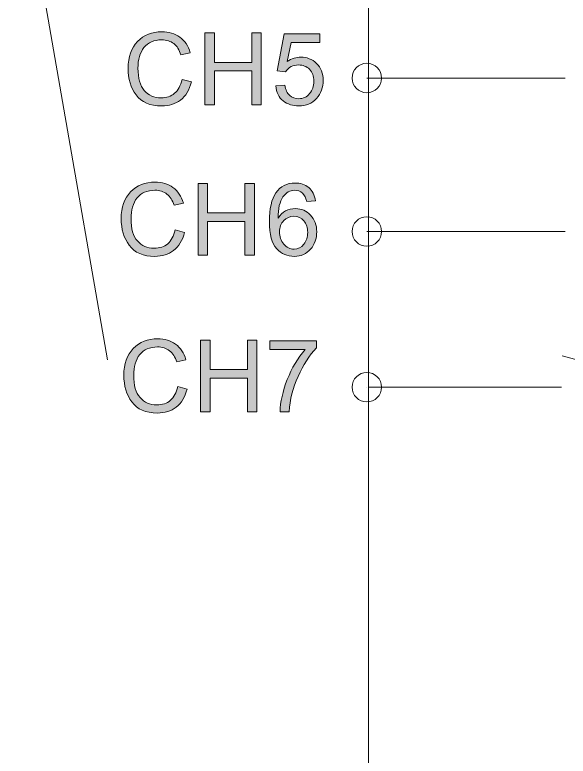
# Model space of a CAD drawing. Header units: inches. Extents: x -20 to 181, y -159 to -38.
# Drawn here: x -15.51 to 0.07, y -88.97 to -68.11 of the extents above; entities that cross this region are included whole.
import ezdxf

# ---------------------------------------------------------------- set-up
doc = ezdxf.new("R2010")
doc.units = ezdxf.units.IN
doc.header["$MEASUREMENT"] = 0
doc.layers.add('GRAPHIC', color=7, linetype='Continuous')
doc.layers.add('TEXT_NEUTRAL', color=7, linetype='Continuous')

# ---------------------------------------------------------------- blocks, each defined once
blk = doc.blocks.new('block 50')
at = {"layer": 'GRAPHIC', "lineweight": 0}
blk.add_lwpolyline([(-5.599, -78.589), (-5.599, -78.589)], dxfattribs=at)
blk.add_open_spline([(-6.013, -78.589), (-6.013, -78.36), (-5.828, -78.175), (-5.599, -78.175), (-5.37, -78.175), (-5.184, -78.36), (-5.184, -78.589), (-5.184, -78.818), (-5.37, -79.004), (-5.599, -79.004), (-5.828, -79.004), (-6.013, -78.818), (-6.013, -78.589)], degree=3, knots=[0, 0, 0, 0, 1, 1, 1, 2, 2, 2, 3, 3, 3, 4, 4, 4, 4], dxfattribs=at)
blk = doc.blocks.new('block 51')
at = {"layer": 'GRAPHIC', "lineweight": 0}
blk.add_lwpolyline([(-5.599, -74.205), (-5.599, -74.205)], dxfattribs=at)
blk.add_open_spline([(-6.013, -74.205), (-6.013, -73.976), (-5.828, -73.791), (-5.599, -73.791), (-5.37, -73.791), (-5.184, -73.976), (-5.184, -74.205), (-5.184, -74.434), (-5.37, -74.62), (-5.599, -74.62), (-5.828, -74.62), (-6.013, -74.434), (-6.013, -74.205)], degree=3, knots=[0, 0, 0, 0, 1, 1, 1, 2, 2, 2, 3, 3, 3, 4, 4, 4, 4], dxfattribs=at)
blk = doc.blocks.new('block 52')
at = {"layer": 'GRAPHIC', "lineweight": 0}
blk.add_lwpolyline([(-5.599, -69.887), (-5.599, -69.887)], dxfattribs=at)
blk.add_open_spline([(-6.013, -69.887), (-6.013, -69.658), (-5.828, -69.472), (-5.599, -69.472), (-5.37, -69.472), (-5.184, -69.658), (-5.184, -69.887), (-5.184, -70.116), (-5.37, -70.301), (-5.599, -70.301), (-5.828, -70.301), (-6.013, -70.116), (-6.013, -69.887)], degree=3, knots=[0, 0, 0, 0, 1, 1, 1, 2, 2, 2, 3, 3, 3, 4, 4, 4, 4], dxfattribs=at)
blk = doc.blocks.new('block 143')
at = {"layer": 'TEXT_NEUTRAL', "true_color": 0x1b1b19}
h = blk.add_hatch(color=250, dxfattribs=at)
h.dxf.hatch_style = 2
edge = h.paths.add_edge_path()
edge.add_spline(control_points=[(-10.732, -74.23), (-10.791, -74.457), (-10.893, -74.627), (-11.04, -74.738), (-11.187, -74.85), (-11.362, -74.906), (-11.567, -74.906), (-11.898, -74.906), (-12.139, -74.802), (-12.29, -74.595), (-12.441, -74.388), (-12.517, -74.139), (-12.517, -73.847), (-12.517, -73.525), (-12.428, -73.273), (-12.25, -73.09), (-12.072, -72.908), (-11.844, -72.817), (-11.564, -72.817), (-11.368, -72.817), (-11.2, -72.867), (-11.06, -72.967), (-10.92, -73.067), (-10.822, -73.213), (-10.766, -73.406), (-10.766, -73.406), (-11.028, -73.468), (-11.028, -73.468), (-11.072, -73.328), (-11.139, -73.222), (-11.229, -73.151), (-11.32, -73.081), (-11.432, -73.045), (-11.567, -73.045), (-11.788, -73.045), (-11.955, -73.118), (-12.069, -73.262), (-12.183, -73.407), (-12.24, -73.601), (-12.24, -73.845), (-12.24, -74.126), (-12.18, -74.335), (-12.06, -74.472), (-11.94, -74.609), (-11.783, -74.677), (-11.591, -74.677), (-11.433, -74.677), (-11.304, -74.634), (-11.205, -74.549), (-11.107, -74.463), (-11.037, -74.335), (-10.998, -74.163), (-10.998, -74.163), (-10.732, -74.23), (-10.732, -74.23)], knot_values=[0, 0, 0, 0, 1, 1, 1, 2, 2, 2, 3, 3, 3, 4, 4, 4, 5, 5, 5, 6, 6, 6, 7, 7, 7, 8, 8, 8, 9, 9, 9, 10, 10, 10, 11, 11, 11, 12, 12, 12, 13, 13, 13, 14, 14, 14, 15, 15, 15, 16, 16, 16, 17, 17, 17, 18, 18, 18, 18], degree=3, periodic=1)
h = blk.add_hatch(color=250, dxfattribs=at)
h.dxf.hatch_style = 2
h.paths.add_polyline_path([(-8.767, -74.871), (-9.036, -74.871), (-9.036, -73.92), (-10.086, -73.92), (-10.086, -74.871), (-10.353, -74.871), (-10.353, -72.851), (-10.086, -72.851), (-10.086, -73.681), (-9.036, -73.681), (-9.036, -72.851), (-8.767, -72.851)])
h = blk.add_hatch(color=250, dxfattribs=at)
h.dxf.hatch_style = 2
edge = h.paths.add_edge_path()
edge.add_spline(control_points=[(-8.092, -73.829), (-7.978, -73.651), (-7.816, -73.562), (-7.605, -73.562), (-7.44, -73.562), (-7.299, -73.623), (-7.184, -73.745), (-7.068, -73.867), (-7.01, -74.024), (-7.01, -74.214), (-7.01, -74.406), (-7.068, -74.569), (-7.183, -74.704), (-7.298, -74.838), (-7.452, -74.906), (-7.643, -74.906), (-7.836, -74.906), (-8.002, -74.834), (-8.138, -74.691), (-8.274, -74.547), (-8.343, -74.292), (-8.343, -73.926), (-8.343, -73.566), (-8.281, -73.295), (-8.157, -73.114), (-8.034, -72.932), (-7.855, -72.841), (-7.621, -72.841), (-7.469, -72.841), (-7.341, -72.884), (-7.236, -72.968), (-7.131, -73.053), (-7.067, -73.178), (-7.045, -73.344), (-7.045, -73.344), (-7.293, -73.366), (-7.293, -73.366), (-7.338, -73.152), (-7.452, -73.045), (-7.634, -73.045), (-7.761, -73.045), (-7.87, -73.108), (-7.961, -73.234), (-8.052, -73.36), (-8.097, -73.558), (-8.097, -73.829), (-8.097, -73.829), (-8.092, -73.829), (-8.092, -73.829)], knot_values=[0, 0, 0, 0, 1, 1, 1, 2, 2, 2, 3, 3, 3, 4, 4, 4, 5, 5, 5, 6, 6, 6, 7, 7, 7, 8, 8, 8, 9, 9, 9, 10, 10, 10, 11, 11, 11, 12, 12, 12, 13, 13, 13, 14, 14, 14, 15, 15, 15, 16, 16, 16, 16], degree=3, periodic=1)
edge = h.paths.add_edge_path()
edge.add_spline(control_points=[(-7.648, -74.702), (-7.534, -74.702), (-7.442, -74.656), (-7.371, -74.564), (-7.3, -74.472), (-7.265, -74.361), (-7.265, -74.23), (-7.265, -74.1), (-7.3, -73.992), (-7.371, -73.907), (-7.442, -73.821), (-7.537, -73.778), (-7.656, -73.778), (-7.766, -73.778), (-7.86, -73.819), (-7.939, -73.899), (-8.018, -73.979), (-8.057, -74.085), (-8.057, -74.217), (-8.057, -74.351), (-8.019, -74.465), (-7.941, -74.56), (-7.863, -74.654), (-7.766, -74.702), (-7.648, -74.702)], knot_values=[0, 0, 0, 0, 1, 1, 1, 2, 2, 2, 3, 3, 3, 4, 4, 4, 5, 5, 5, 6, 6, 6, 7, 7, 7, 8, 8, 8, 8], degree=3, periodic=1)
at = {"layer": 'TEXT_NEUTRAL', "lineweight": 0}
blk.add_lwpolyline([(-8.767, -74.871), (-9.036, -74.871), (-9.036, -73.92), (-10.086, -73.92), (-10.086, -74.871), (-10.353, -74.871), (-10.353, -72.851), (-10.086, -72.851), (-10.086, -73.681), (-9.036, -73.681), (-9.036, -72.851), (-8.767, -72.851), (-8.767, -74.871)], dxfattribs=at)
for points, knots in [([(-10.732, -74.23), (-10.791, -74.457), (-10.893, -74.627), (-11.04, -74.738), (-11.187, -74.85), (-11.362, -74.906), (-11.567, -74.906), (-11.898, -74.906), (-12.139, -74.802), (-12.29, -74.595), (-12.441, -74.388), (-12.517, -74.139), (-12.517, -73.847), (-12.517, -73.525), (-12.428, -73.273), (-12.25, -73.09), (-12.072, -72.908), (-11.844, -72.817), (-11.564, -72.817), (-11.368, -72.817), (-11.2, -72.867), (-11.06, -72.967), (-10.92, -73.067), (-10.822, -73.213), (-10.766, -73.406), (-10.766, -73.406), (-11.028, -73.468), (-11.028, -73.468), (-11.072, -73.328), (-11.139, -73.222), (-11.229, -73.151), (-11.32, -73.081), (-11.432, -73.045), (-11.567, -73.045), (-11.788, -73.045), (-11.955, -73.118), (-12.069, -73.262), (-12.183, -73.407), (-12.24, -73.601), (-12.24, -73.845), (-12.24, -74.126), (-12.18, -74.335), (-12.06, -74.472), (-11.94, -74.609), (-11.783, -74.677), (-11.591, -74.677), (-11.433, -74.677), (-11.304, -74.634), (-11.205, -74.549), (-11.107, -74.463), (-11.037, -74.335), (-10.998, -74.163), (-10.998, -74.163), (-10.732, -74.23), (-10.732, -74.23)], [0, 0, 0, 0, 1, 1, 1, 2, 2, 2, 3, 3, 3, 4, 4, 4, 5, 5, 5, 6, 6, 6, 7, 7, 7, 8, 8, 8, 9, 9, 9, 10, 10, 10, 11, 11, 11, 12, 12, 12, 13, 13, 13, 14, 14, 14, 15, 15, 15, 16, 16, 16, 17, 17, 17, 18, 18, 18, 18]), ([(-8.092, -73.829), (-7.978, -73.651), (-7.816, -73.562), (-7.605, -73.562), (-7.44, -73.562), (-7.299, -73.623), (-7.184, -73.745), (-7.068, -73.867), (-7.01, -74.024), (-7.01, -74.214), (-7.01, -74.406), (-7.068, -74.569), (-7.183, -74.704), (-7.298, -74.838), (-7.452, -74.906), (-7.643, -74.906), (-7.836, -74.906), (-8.002, -74.834), (-8.138, -74.691), (-8.274, -74.547), (-8.343, -74.292), (-8.343, -73.926), (-8.343, -73.566), (-8.281, -73.295), (-8.157, -73.114), (-8.034, -72.932), (-7.855, -72.841), (-7.621, -72.841), (-7.469, -72.841), (-7.341, -72.884), (-7.236, -72.968), (-7.131, -73.053), (-7.067, -73.178), (-7.045, -73.344), (-7.045, -73.344), (-7.293, -73.366), (-7.293, -73.366), (-7.338, -73.152), (-7.452, -73.045), (-7.634, -73.045), (-7.761, -73.045), (-7.87, -73.108), (-7.961, -73.234), (-8.052, -73.36), (-8.097, -73.558), (-8.097, -73.829), (-8.097, -73.829), (-8.092, -73.829), (-8.092, -73.829)], [0, 0, 0, 0, 1, 1, 1, 2, 2, 2, 3, 3, 3, 4, 4, 4, 5, 5, 5, 6, 6, 6, 7, 7, 7, 8, 8, 8, 9, 9, 9, 10, 10, 10, 11, 11, 11, 12, 12, 12, 13, 13, 13, 14, 14, 14, 15, 15, 15, 16, 16, 16, 16]), ([(-7.648, -74.702), (-7.534, -74.702), (-7.442, -74.656), (-7.371, -74.564), (-7.3, -74.472), (-7.265, -74.361), (-7.265, -74.23), (-7.265, -74.1), (-7.3, -73.992), (-7.371, -73.907), (-7.442, -73.821), (-7.537, -73.778), (-7.656, -73.778), (-7.766, -73.778), (-7.86, -73.819), (-7.939, -73.899), (-8.018, -73.979), (-8.057, -74.085), (-8.057, -74.217), (-8.057, -74.351), (-8.019, -74.465), (-7.941, -74.56), (-7.863, -74.654), (-7.766, -74.702), (-7.648, -74.702)], [0, 0, 0, 0, 1, 1, 1, 2, 2, 2, 3, 3, 3, 4, 4, 4, 5, 5, 5, 6, 6, 6, 7, 7, 7, 8, 8, 8, 8])]:
    blk.add_open_spline(points, degree=3, knots=knots, dxfattribs=at)
blk = doc.blocks.new('block 167')
at = {"layer": 'TEXT_NEUTRAL', "true_color": 0x1b1b19}
h = blk.add_hatch(color=250, dxfattribs=at)
h.dxf.hatch_style = 2
edge = h.paths.add_edge_path()
edge.add_spline(control_points=[(-10.538, -69.997), (-10.597, -70.224), (-10.699, -70.393), (-10.846, -70.505), (-10.992, -70.617), (-11.168, -70.672), (-11.373, -70.672), (-11.704, -70.672), (-11.945, -70.569), (-12.096, -70.362), (-12.247, -70.154), (-12.322, -69.905), (-12.322, -69.614), (-12.322, -69.292), (-12.234, -69.039), (-12.056, -68.857), (-11.878, -68.674), (-11.649, -68.583), (-11.37, -68.583), (-11.174, -68.583), (-11.006, -68.633), (-10.866, -68.733), (-10.726, -68.834), (-10.628, -68.98), (-10.572, -69.173), (-10.572, -69.173), (-10.834, -69.235), (-10.834, -69.235), (-10.878, -69.094), (-10.945, -68.989), (-11.035, -68.918), (-11.125, -68.847), (-11.238, -68.812), (-11.373, -68.812), (-11.593, -68.812), (-11.761, -68.884), (-11.875, -69.029), (-11.988, -69.174), (-12.045, -69.368), (-12.045, -69.611), (-12.045, -69.892), (-11.985, -70.101), (-11.866, -70.238), (-11.746, -70.375), (-11.589, -70.444), (-11.396, -70.444), (-11.238, -70.444), (-11.11, -70.401), (-11.011, -70.315), (-10.913, -70.23), (-10.843, -70.101), (-10.804, -69.93), (-10.804, -69.93), (-10.538, -69.997), (-10.538, -69.997)], knot_values=[0, 0, 0, 0, 1, 1, 1, 2, 2, 2, 3, 3, 3, 4, 4, 4, 5, 5, 5, 6, 6, 6, 7, 7, 7, 8, 8, 8, 9, 9, 9, 10, 10, 10, 11, 11, 11, 12, 12, 12, 13, 13, 13, 14, 14, 14, 15, 15, 15, 16, 16, 16, 17, 17, 17, 18, 18, 18, 18], degree=3, periodic=1)
h = blk.add_hatch(color=250, dxfattribs=at)
h.dxf.hatch_style = 2
h.paths.add_polyline_path([(-8.573, -70.638), (-8.841, -70.638), (-8.841, -69.687), (-9.892, -69.687), (-9.892, -70.638), (-10.159, -70.638), (-10.159, -68.618), (-9.892, -68.618), (-9.892, -69.447), (-8.841, -69.447), (-8.841, -68.618), (-8.573, -68.618)])
h = blk.add_hatch(color=250, dxfattribs=at)
h.dxf.hatch_style = 2
edge = h.paths.add_edge_path()
edge.add_spline(control_points=[(-7.838, -69.424), (-7.715, -69.339), (-7.587, -69.297), (-7.455, -69.297), (-7.287, -69.297), (-7.14, -69.356), (-7.016, -69.476), (-6.891, -69.595), (-6.828, -69.753), (-6.828, -69.952), (-6.828, -70.152), (-6.892, -70.322), (-7.018, -70.462), (-7.145, -70.602), (-7.311, -70.672), (-7.517, -70.672), (-7.685, -70.672), (-7.831, -70.625), (-7.954, -70.53), (-8.077, -70.435), (-8.148, -70.294), (-8.166, -70.107), (-8.166, -70.107), (-7.907, -70.088), (-7.907, -70.088), (-7.886, -70.216), (-7.841, -70.311), (-7.772, -70.374), (-7.703, -70.437), (-7.618, -70.468), (-7.517, -70.468), (-7.391, -70.468), (-7.289, -70.421), (-7.211, -70.326), (-7.133, -70.231), (-7.094, -70.114), (-7.094, -69.975), (-7.094, -69.834), (-7.134, -69.722), (-7.214, -69.64), (-7.294, -69.558), (-7.397, -69.518), (-7.523, -69.518), (-7.682, -69.518), (-7.804, -69.582), (-7.889, -69.712), (-7.889, -69.712), (-8.124, -69.684), (-8.124, -69.684), (-8.124, -69.684), (-7.926, -68.645), (-7.926, -68.645), (-7.926, -68.645), (-6.925, -68.645), (-6.925, -68.645), (-6.925, -68.645), (-6.925, -68.885), (-6.925, -68.885), (-6.925, -68.885), (-7.729, -68.885), (-7.729, -68.885), (-7.729, -68.885), (-7.838, -69.424), (-7.838, -69.424)], knot_values=[0, 0, 0, 0, 1, 1, 1, 2, 2, 2, 3, 3, 3, 4, 4, 4, 5, 5, 5, 6, 6, 6, 7, 7, 7, 8, 8, 8, 9, 9, 9, 10, 10, 10, 11, 11, 11, 12, 12, 12, 13, 13, 13, 14, 14, 14, 15, 15, 15, 16, 16, 16, 17, 17, 17, 18, 18, 18, 19, 19, 19, 20, 20, 20, 21, 21, 21, 21], degree=3, periodic=1)
at = {"layer": 'TEXT_NEUTRAL', "lineweight": 0}
blk.add_lwpolyline([(-8.573, -70.638), (-8.841, -70.638), (-8.841, -69.687), (-9.892, -69.687), (-9.892, -70.638), (-10.159, -70.638), (-10.159, -68.618), (-9.892, -68.618), (-9.892, -69.447), (-8.841, -69.447), (-8.841, -68.618), (-8.573, -68.618), (-8.573, -70.638)], dxfattribs=at)
for points, knots in [([(-10.538, -69.997), (-10.597, -70.224), (-10.699, -70.393), (-10.846, -70.505), (-10.992, -70.617), (-11.168, -70.672), (-11.373, -70.672), (-11.704, -70.672), (-11.945, -70.569), (-12.096, -70.362), (-12.247, -70.154), (-12.322, -69.905), (-12.322, -69.614), (-12.322, -69.292), (-12.234, -69.039), (-12.056, -68.857), (-11.878, -68.674), (-11.649, -68.583), (-11.37, -68.583), (-11.174, -68.583), (-11.006, -68.633), (-10.866, -68.733), (-10.726, -68.834), (-10.628, -68.98), (-10.572, -69.173), (-10.572, -69.173), (-10.834, -69.235), (-10.834, -69.235), (-10.878, -69.094), (-10.945, -68.989), (-11.035, -68.918), (-11.125, -68.847), (-11.238, -68.812), (-11.373, -68.812), (-11.593, -68.812), (-11.761, -68.884), (-11.875, -69.029), (-11.988, -69.174), (-12.045, -69.368), (-12.045, -69.611), (-12.045, -69.892), (-11.985, -70.101), (-11.866, -70.238), (-11.746, -70.375), (-11.589, -70.444), (-11.396, -70.444), (-11.238, -70.444), (-11.11, -70.401), (-11.011, -70.315), (-10.913, -70.23), (-10.843, -70.101), (-10.804, -69.93), (-10.804, -69.93), (-10.538, -69.997), (-10.538, -69.997)], [0, 0, 0, 0, 1, 1, 1, 2, 2, 2, 3, 3, 3, 4, 4, 4, 5, 5, 5, 6, 6, 6, 7, 7, 7, 8, 8, 8, 9, 9, 9, 10, 10, 10, 11, 11, 11, 12, 12, 12, 13, 13, 13, 14, 14, 14, 15, 15, 15, 16, 16, 16, 17, 17, 17, 18, 18, 18, 18]), ([(-7.838, -69.424), (-7.715, -69.339), (-7.587, -69.297), (-7.455, -69.297), (-7.287, -69.297), (-7.14, -69.356), (-7.016, -69.476), (-6.891, -69.595), (-6.828, -69.753), (-6.828, -69.952), (-6.828, -70.152), (-6.892, -70.322), (-7.018, -70.462), (-7.145, -70.602), (-7.311, -70.672), (-7.517, -70.672), (-7.685, -70.672), (-7.831, -70.625), (-7.954, -70.53), (-8.077, -70.435), (-8.148, -70.294), (-8.166, -70.107), (-8.166, -70.107), (-7.907, -70.088), (-7.907, -70.088), (-7.886, -70.216), (-7.841, -70.311), (-7.772, -70.374), (-7.703, -70.437), (-7.618, -70.468), (-7.517, -70.468), (-7.391, -70.468), (-7.289, -70.421), (-7.211, -70.326), (-7.133, -70.231), (-7.094, -70.114), (-7.094, -69.975), (-7.094, -69.834), (-7.134, -69.722), (-7.214, -69.64), (-7.294, -69.558), (-7.397, -69.518), (-7.523, -69.518), (-7.682, -69.518), (-7.804, -69.582), (-7.889, -69.712), (-7.889, -69.712), (-8.124, -69.684), (-8.124, -69.684), (-8.124, -69.684), (-7.926, -68.645), (-7.926, -68.645), (-7.926, -68.645), (-6.925, -68.645), (-6.925, -68.645), (-6.925, -68.645), (-6.925, -68.885), (-6.925, -68.885), (-6.925, -68.885), (-7.729, -68.885), (-7.729, -68.885), (-7.729, -68.885), (-7.838, -69.424), (-7.838, -69.424)], [0, 0, 0, 0, 1, 1, 1, 2, 2, 2, 3, 3, 3, 4, 4, 4, 5, 5, 5, 6, 6, 6, 7, 7, 7, 8, 8, 8, 9, 9, 9, 10, 10, 10, 11, 11, 11, 12, 12, 12, 13, 13, 13, 14, 14, 14, 15, 15, 15, 16, 16, 16, 17, 17, 17, 18, 18, 18, 19, 19, 19, 20, 20, 20, 21, 21, 21, 21])]:
    blk.add_open_spline(points, degree=3, knots=knots, dxfattribs=at)
blk = doc.blocks.new('block 168')
at = {"layer": 'TEXT_NEUTRAL', "true_color": 0x1b1b19}
h = blk.add_hatch(color=250, dxfattribs=at)
h.dxf.hatch_style = 2
edge = h.paths.add_edge_path()
edge.add_spline(control_points=[(-10.658, -78.64), (-10.717, -78.867), (-10.819, -79.036), (-10.966, -79.148), (-11.112, -79.26), (-11.288, -79.315), (-11.493, -79.315), (-11.824, -79.315), (-12.065, -79.212), (-12.216, -79.005), (-12.367, -78.797), (-12.442, -78.548), (-12.442, -78.257), (-12.442, -77.935), (-12.353, -77.682), (-12.176, -77.5), (-11.998, -77.317), (-11.769, -77.226), (-11.49, -77.226), (-11.294, -77.226), (-11.125, -77.276), (-10.986, -77.377), (-10.846, -77.477), (-10.748, -77.623), (-10.692, -77.816), (-10.692, -77.816), (-10.954, -77.878), (-10.954, -77.878), (-10.998, -77.738), (-11.065, -77.632), (-11.155, -77.561), (-11.245, -77.49), (-11.358, -77.455), (-11.493, -77.455), (-11.713, -77.455), (-11.881, -77.527), (-11.994, -77.672), (-12.108, -77.817), (-12.165, -78.011), (-12.165, -78.254), (-12.165, -78.535), (-12.105, -78.744), (-11.985, -78.881), (-11.866, -79.018), (-11.709, -79.087), (-11.516, -79.087), (-11.358, -79.087), (-11.23, -79.044), (-11.131, -78.958), (-11.032, -78.873), (-10.963, -78.744), (-10.924, -78.573), (-10.924, -78.573), (-10.658, -78.64), (-10.658, -78.64)], knot_values=[0, 0, 0, 0, 1, 1, 1, 2, 2, 2, 3, 3, 3, 4, 4, 4, 5, 5, 5, 6, 6, 6, 7, 7, 7, 8, 8, 8, 9, 9, 9, 10, 10, 10, 11, 11, 11, 12, 12, 12, 13, 13, 13, 14, 14, 14, 15, 15, 15, 16, 16, 16, 17, 17, 17, 18, 18, 18, 18], degree=3, periodic=1)
h = blk.add_hatch(color=250, dxfattribs=at)
h.dxf.hatch_style = 2
h.paths.add_polyline_path([(-8.693, -79.281), (-8.962, -79.281), (-8.962, -78.33), (-10.012, -78.33), (-10.012, -79.281), (-10.279, -79.281), (-10.279, -77.261), (-10.012, -77.261), (-10.012, -78.09), (-8.962, -78.09), (-8.962, -77.261), (-8.693, -77.261)])
h = blk.add_hatch(color=250, dxfattribs=at)
h.dxf.hatch_style = 2
edge = h.paths.add_edge_path()
edge.add_spline(control_points=[(-7.018, -77.48), (-7.217, -77.698), (-7.389, -77.967), (-7.534, -78.287), (-7.679, -78.608), (-7.764, -78.939), (-7.79, -79.281), (-7.79, -79.281), (-8.044, -79.281), (-8.044, -79.281), (-8.037, -79.006), (-7.969, -78.705), (-7.84, -78.376), (-7.711, -78.048), (-7.544, -77.765), (-7.338, -77.528), (-7.338, -77.528), (-8.326, -77.528), (-8.326, -77.528), (-8.326, -77.528), (-8.326, -77.288), (-8.326, -77.288), (-8.326, -77.288), (-7.018, -77.288), (-7.018, -77.288), (-7.018, -77.288), (-7.018, -77.48), (-7.018, -77.48)], knot_values=[0, 0, 0, 0, 1, 1, 1, 2, 2, 2, 3, 3, 3, 4, 4, 4, 5, 5, 5, 6, 6, 6, 7, 7, 7, 8, 8, 8, 9, 9, 9, 9], degree=3, periodic=1)
at = {"layer": 'TEXT_NEUTRAL', "lineweight": 0}
blk.add_lwpolyline([(-8.693, -79.281), (-8.962, -79.281), (-8.962, -78.33), (-10.012, -78.33), (-10.012, -79.281), (-10.279, -79.281), (-10.279, -77.261), (-10.012, -77.261), (-10.012, -78.09), (-8.962, -78.09), (-8.962, -77.261), (-8.693, -77.261), (-8.693, -79.281)], dxfattribs=at)
for points, knots in [([(-10.658, -78.64), (-10.717, -78.867), (-10.819, -79.036), (-10.966, -79.148), (-11.112, -79.26), (-11.288, -79.315), (-11.493, -79.315), (-11.824, -79.315), (-12.065, -79.212), (-12.216, -79.005), (-12.367, -78.797), (-12.442, -78.548), (-12.442, -78.257), (-12.442, -77.935), (-12.353, -77.682), (-12.176, -77.5), (-11.998, -77.317), (-11.769, -77.226), (-11.49, -77.226), (-11.294, -77.226), (-11.125, -77.276), (-10.986, -77.377), (-10.846, -77.477), (-10.748, -77.623), (-10.692, -77.816), (-10.692, -77.816), (-10.954, -77.878), (-10.954, -77.878), (-10.998, -77.738), (-11.065, -77.632), (-11.155, -77.561), (-11.245, -77.49), (-11.358, -77.455), (-11.493, -77.455), (-11.713, -77.455), (-11.881, -77.527), (-11.994, -77.672), (-12.108, -77.817), (-12.165, -78.011), (-12.165, -78.254), (-12.165, -78.535), (-12.105, -78.744), (-11.985, -78.881), (-11.866, -79.018), (-11.709, -79.087), (-11.516, -79.087), (-11.358, -79.087), (-11.23, -79.044), (-11.131, -78.958), (-11.032, -78.873), (-10.963, -78.744), (-10.924, -78.573), (-10.924, -78.573), (-10.658, -78.64), (-10.658, -78.64)], [0, 0, 0, 0, 1, 1, 1, 2, 2, 2, 3, 3, 3, 4, 4, 4, 5, 5, 5, 6, 6, 6, 7, 7, 7, 8, 8, 8, 9, 9, 9, 10, 10, 10, 11, 11, 11, 12, 12, 12, 13, 13, 13, 14, 14, 14, 15, 15, 15, 16, 16, 16, 17, 17, 17, 18, 18, 18, 18]), ([(-7.018, -77.48), (-7.217, -77.698), (-7.389, -77.967), (-7.534, -78.287), (-7.679, -78.608), (-7.764, -78.939), (-7.79, -79.281), (-7.79, -79.281), (-8.044, -79.281), (-8.044, -79.281), (-8.037, -79.006), (-7.969, -78.705), (-7.84, -78.376), (-7.711, -78.048), (-7.544, -77.765), (-7.338, -77.528), (-7.338, -77.528), (-8.326, -77.528), (-8.326, -77.528), (-8.326, -77.528), (-8.326, -77.288), (-8.326, -77.288), (-8.326, -77.288), (-7.018, -77.288), (-7.018, -77.288), (-7.018, -77.288), (-7.018, -77.48), (-7.018, -77.48)], [0, 0, 0, 0, 1, 1, 1, 2, 2, 2, 3, 3, 3, 4, 4, 4, 5, 5, 5, 6, 6, 6, 7, 7, 7, 8, 8, 8, 9, 9, 9, 9])]:
    blk.add_open_spline(points, degree=3, knots=knots, dxfattribs=at)

msp = doc.modelspace()

# ---------------------------------------------------------------- linework, layer by layer
at = {"layer": 'GRAPHIC', "lineweight": 0}
for points in [[(-5.556, -48.257), (-5.556, -131.57)], [(-12.899, -77.816), (-15.512, -62.836)], [(-0.018, -69.887), (-5.599, -69.887)], [(-0.018, -74.205), (-5.599, -74.205)], [(3.166, -78.589), (-0.097, -77.707)], [(-5.556, -78.589), (-0.114, -78.589)]]:
    msp.add_lwpolyline(points, dxfattribs=at)

# ---------------------------------------------------------------- block references
at = {"layer": 'GRAPHIC'}
for name in ['block 52', 'block 51', 'block 50']:
    msp.add_blockref(name, (0, 0), dxfattribs=at)
at = {"layer": 'TEXT_NEUTRAL'}
for name in ['block 167', 'block 143', 'block 168']:
    msp.add_blockref(name, (0, 0), dxfattribs=at)

doc.saveas('drawing.dxf')
